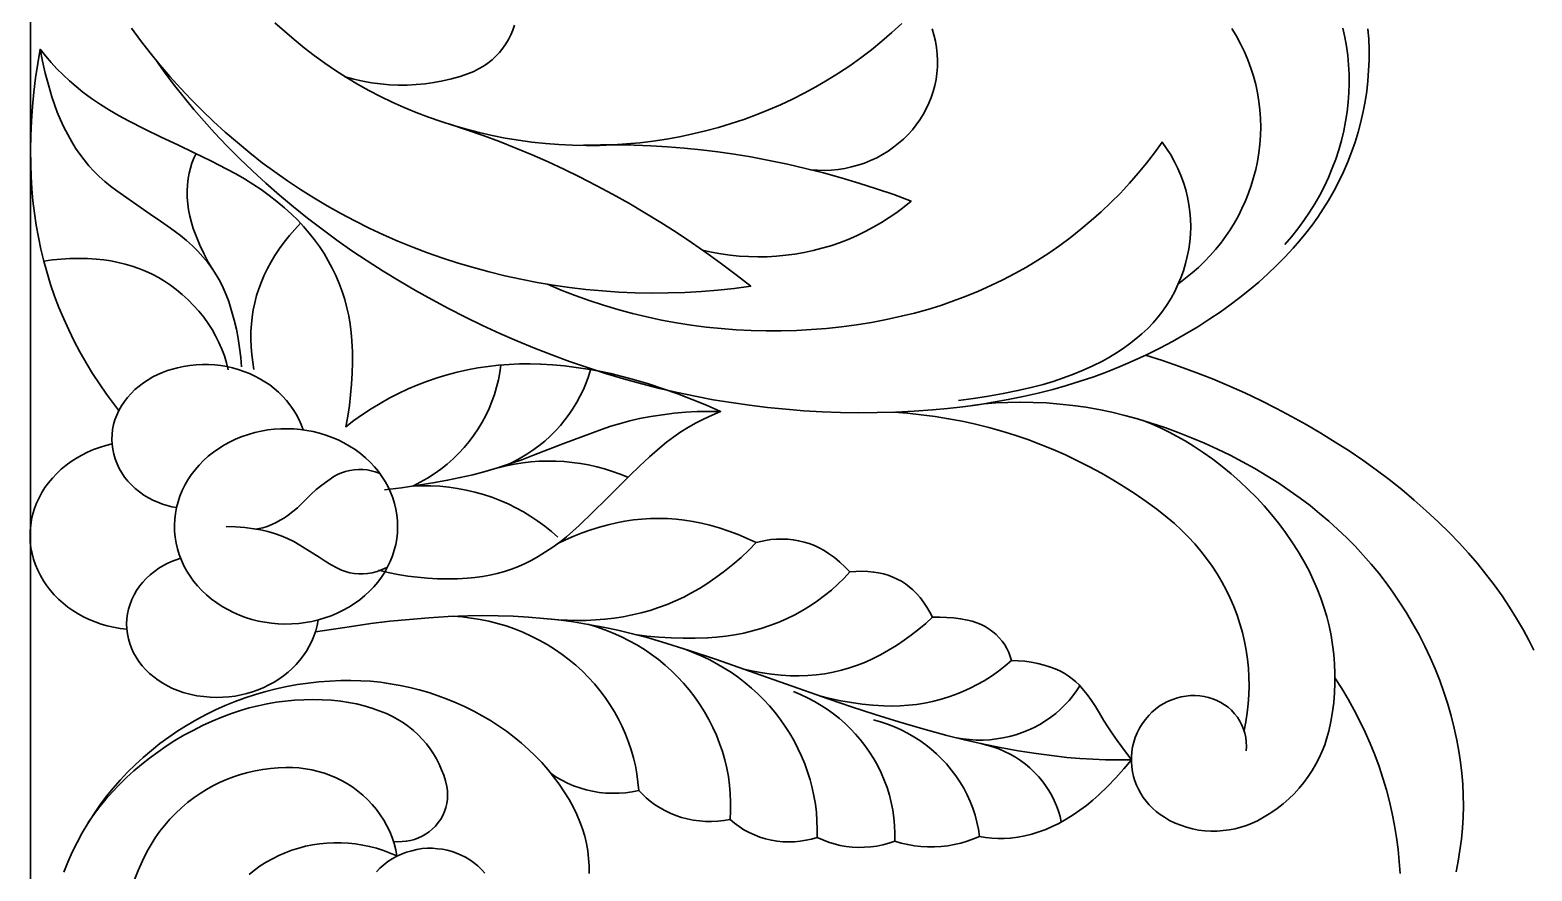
# Model space of a CAD drawing. Header units: millimetres. Extents: x 5940 to 9066, y 1327 to 3250.
# Drawn here: x 7742.9 to 8022.7, y 1717.8 to 1874.4 of the extents above; entities that cross this region are included whole.
import ezdxf

# ---------------------------------------------------------------- set-up
doc = ezdxf.new("R2010")
doc.units = ezdxf.units.MM
doc.layers.add('Default Layer', color=7, linetype='Continuous', lineweight=30)

msp = doc.modelspace()

# ---------------------------------------------------------------- linework, layer by layer
at = {"layer": 'Default Layer', "color": 18, "lineweight": 30, "true_color": 0x000000}
for points in [[(7743, 2115.65), (7743, 1825.29), (7743, 1825.29), (7743, 1781.91), (7743, 1781.91), (7743, 1778.65), (7743, 1778.65), (7743, 1534.92), (7743, 1534.92), (7743, 1532.28)], [(7761.83, 1874.76), (7763.52, 1872.44), (7765.28, 1870.16), (7767.1, 1867.92), (7768.98, 1865.72), (7770.92, 1863.57), (7772.93, 1861.45), (7774.99, 1859.38), (7777.11, 1857.35), (7779.29, 1855.36), (7781.53, 1853.42), (7783.83, 1851.53), (7786.18, 1849.69), (7786.18, 1849.69), (7788.51, 1847.96), (7790.88, 1846.29), (7793.3, 1844.68), (7795.77, 1843.12), (7798.28, 1841.63), (7800.83, 1840.2), (7803.42, 1838.83), (7806.06, 1837.52), (7808.73, 1836.27), (7811.44, 1835.09), (7814.19, 1833.97), (7816.97, 1832.91), (7819.78, 1831.92), (7822.63, 1831), (7825.5, 1830.15), (7828.4, 1829.36), (7831.33, 1828.64), (7831.33, 1828.64), (7834.33, 1827.98), (7837.34, 1827.39), (7840.37, 1826.88), (7843.41, 1826.45), (7846.46, 1826.09), (7849.52, 1825.81), (7852.58, 1825.6), (7855.65, 1825.47), (7858.73, 1825.42), (7861.8, 1825.44), (7864.88, 1825.54), (7867.95, 1825.71), (7871.02, 1825.96), (7874.08, 1826.29), (7877.14, 1826.69), (7877.14, 1826.69), (7874.46, 1828.8), (7871.73, 1830.85), (7868.96, 1832.86), (7866.14, 1834.81), (7863.28, 1836.72), (7860.38, 1838.58), (7857.44, 1840.38), (7854.45, 1842.13), (7851.43, 1843.83), (7848.36, 1845.47), (7845.26, 1847.06), (7845.26, 1847.06), (7842.35, 1848.49), (7839.4, 1849.85), (7836.42, 1851.16), (7833.41, 1852.41), (7830.37, 1853.61), (7827.3, 1854.74), (7824.2, 1855.82), (7821.08, 1856.84)], [(7766.44, 1868.66), (7768.11, 1866.34), (7769.83, 1864.06), (7771.61, 1861.8), (7773.44, 1859.59), (7775.33, 1857.41), (7777.28, 1855.27), (7777.28, 1855.27), (7779.58, 1852.85), (7781.94, 1850.47), (7784.36, 1848.15), (7786.84, 1845.87), (7789.38, 1843.65), (7791.97, 1841.47), (7794.62, 1839.35), (7797.32, 1837.28), (7800.07, 1835.26), (7802.87, 1833.3), (7805.73, 1831.39), (7805.73, 1831.39), (7808.67, 1829.51), (7811.66, 1827.68), (7814.69, 1825.91), (7817.76, 1824.2), (7820.86, 1822.54), (7824.01, 1820.94), (7827.19, 1819.39), (7830.41, 1817.9), (7830.41, 1817.9), (7833.61, 1816.5), (7836.85, 1815.17), (7840.11, 1813.89), (7843.41, 1812.68), (7846.74, 1811.54), (7850.09, 1810.46), (7853.48, 1809.44), (7856.89, 1808.49), (7856.89, 1808.49), (7860.18, 1807.65), (7863.49, 1806.88), (7866.82, 1806.18), (7870.16, 1805.55), (7873.52, 1805), (7876.89, 1804.51), (7880.27, 1804.1), (7883.66, 1803.76), (7887.06, 1803.49), (7890.47, 1803.29), (7893.88, 1803.17), (7897.3, 1803.12), (7900.72, 1803.14), (7904.14, 1803.24), (7907.56, 1803.4), (7910.98, 1803.65), (7910.98, 1803.65), (7913.82, 1803.91), (7916.66, 1804.23), (7919.49, 1804.62), (7922.3, 1805.07), (7925.1, 1805.58), (7927.89, 1806.15), (7930.66, 1806.79), (7933.41, 1807.48), (7933.41, 1807.48), (7935.98, 1808.2), (7938.53, 1808.98), (7941.04, 1809.83), (7943.53, 1810.75), (7945.98, 1811.73), (7948.4, 1812.78), (7948.4, 1812.78), (7950.88, 1813.93), (7953.32, 1815.15), (7955.73, 1816.42), (7958.09, 1817.75), (7960.41, 1819.14), (7962.68, 1820.58), (7962.68, 1820.58), (7964.59, 1821.87), (7966.45, 1823.2), (7968.27, 1824.57), (7970.04, 1826), (7971.76, 1827.46), (7973.43, 1828.97), (7975.06, 1830.53), (7976.63, 1832.12), (7978.15, 1833.75), (7978.15, 1833.75), (7979.38, 1835.16), (7980.56, 1836.59), (7981.69, 1838.06), (7982.76, 1839.56), (7983.78, 1841.08), (7984.76, 1842.64), (7984.76, 1842.64), (7985.76, 1844.4), (7986.69, 1846.18), (7987.55, 1847.99), (7988.34, 1849.82), (7989.06, 1851.66), (7989.71, 1853.52), (7990.29, 1855.4), (7990.79, 1857.29), (7991.23, 1859.19), (7991.59, 1861.1), (7991.88, 1863.02), (7992.1, 1864.95), (7992.24, 1866.88), (7992.32, 1868.81), (7992.32, 1870.75), (7992.25, 1872.69), (7992.11, 1874.63)], [(7788.52, 1875.76), (7790.28, 1874.16), (7792.09, 1872.6), (7793.95, 1871.09), (7795.85, 1869.63), (7797.81, 1868.21), (7799.82, 1866.85), (7799.82, 1866.85), (7801.85, 1865.55), (7803.92, 1864.31), (7806.04, 1863.13), (7808.19, 1862.01), (7810.38, 1860.95), (7812.6, 1859.95), (7814.86, 1859.02), (7817.14, 1858.15), (7819.46, 1857.34), (7821.81, 1856.6), (7824.18, 1855.92), (7826.58, 1855.31), (7829, 1854.76), (7831.44, 1854.28), (7833.9, 1853.87), (7836.38, 1853.53), (7836.38, 1853.53), (7838.91, 1853.26), (7841.43, 1853.07), (7843.96, 1852.95), (7846.48, 1852.9), (7849, 1852.92), (7851.51, 1853.02), (7854.02, 1853.18), (7856.51, 1853.41), (7858.99, 1853.72), (7861.46, 1854.09), (7863.91, 1854.53), (7866.34, 1855.04), (7868.75, 1855.62), (7871.15, 1856.26), (7873.52, 1856.98), (7875.86, 1857.76), (7878.18, 1858.6), (7880.46, 1859.51), (7882.72, 1860.49), (7884.94, 1861.53), (7887.13, 1862.64), (7889.29, 1863.81), (7891.4, 1865.04), (7893.48, 1866.34), (7893.48, 1866.34), (7895.58, 1867.75), (7897.63, 1869.21), (7899.63, 1870.72), (7901.57, 1872.29), (7903.46, 1873.91), (7905.29, 1875.58)], [(7801.64, 1865.7), (7803.25, 1865.25), (7804.88, 1864.88), (7806.52, 1864.58), (7808.18, 1864.35), (7809.84, 1864.21), (7811.51, 1864.14), (7813.18, 1864.14), (7814.84, 1864.22), (7816.5, 1864.38), (7818.15, 1864.61), (7819.79, 1864.92), (7821.41, 1865.31), (7823.02, 1865.76), (7824.6, 1866.3), (7824.6, 1866.3), (7825.55, 1866.69), (7826.47, 1867.15), (7827.35, 1867.66), (7828.18, 1868.22), (7828.96, 1868.84), (7829.69, 1869.51), (7830.37, 1870.22), (7830.37, 1870.22), (7831, 1870.99), (7831.56, 1871.8), (7832.06, 1872.63), (7832.49, 1873.49), (7832.86, 1874.37), (7833.15, 1875.27)], [(7910.93, 1874.64), (7911.28, 1873.48), (7911.56, 1872.31), (7911.77, 1871.12), (7911.9, 1869.92), (7911.96, 1868.72), (7911.93, 1867.51), (7911.84, 1866.3), (7911.84, 1866.3), (7911.67, 1865.16), (7911.44, 1864.04), (7911.14, 1862.92), (7910.77, 1861.83), (7910.34, 1860.75), (7909.84, 1859.69), (7909.28, 1858.65), (7909.28, 1858.65), (7908.66, 1857.67), (7907.98, 1856.71), (7907.25, 1855.8), (7906.45, 1854.92), (7905.6, 1854.09), (7904.7, 1853.3), (7903.75, 1852.56), (7902.75, 1851.86), (7901.71, 1851.22), (7900.62, 1850.62), (7900.62, 1850.62), (7899.48, 1850.09), (7898.32, 1849.62), (7897.12, 1849.22), (7895.9, 1848.89), (7894.67, 1848.63), (7893.41, 1848.43), (7892.15, 1848.31), (7890.87, 1848.26), (7889.59, 1848.28), (7888.31, 1848.37)], [(7956.87, 1827.21), (7958.14, 1828.16), (7959.36, 1829.16), (7960.53, 1830.19), (7961.65, 1831.27), (7962.72, 1832.38), (7963.74, 1833.53), (7964.7, 1834.72), (7965.6, 1835.94), (7966.45, 1837.19), (7967.24, 1838.48), (7967.97, 1839.79), (7968.64, 1841.14), (7968.64, 1841.14), (7969.28, 1842.56), (7969.86, 1844), (7970.37, 1845.46), (7970.82, 1846.94), (7971.21, 1848.43), (7971.53, 1849.94), (7971.53, 1849.94), (7971.8, 1851.53), (7971.99, 1853.13), (7972.11, 1854.73), (7972.15, 1856.33), (7972.11, 1857.93), (7971.99, 1859.52), (7971.8, 1861.1), (7971.54, 1862.68), (7971.2, 1864.24), (7970.78, 1865.79), (7970.3, 1867.32), (7969.74, 1868.84), (7969.1, 1870.34), (7968.4, 1871.81), (7967.62, 1873.26), (7966.77, 1874.68)], [(7987.44, 1874.76), (7987.81, 1873.06), (7988.1, 1871.36), (7988.33, 1869.64), (7988.49, 1867.92), (7988.58, 1866.19), (7988.59, 1864.45), (7988.54, 1862.71), (7988.41, 1860.98), (7988.41, 1860.98), (7988.21, 1859.17), (7987.94, 1857.37), (7987.59, 1855.59), (7987.17, 1853.83), (7986.68, 1852.08), (7986.11, 1850.35), (7985.47, 1848.64), (7984.77, 1846.95), (7983.99, 1845.29), (7983.14, 1843.65), (7982.22, 1842.04), (7981.24, 1840.46), (7980.19, 1838.91), (7979.07, 1837.4), (7977.89, 1835.91), (7976.65, 1834.47)], [(7744.8, 1870.81), (7744.34, 1868.15), (7743.96, 1865.48), (7743.64, 1862.81), (7743.39, 1860.13), (7743.2, 1857.44), (7743.08, 1854.76), (7743.03, 1852.07), (7743.04, 1849.38), (7743.04, 1849.38), (7743.11, 1847.1), (7743.25, 1844.84), (7743.45, 1842.57), (7743.73, 1840.31), (7744.06, 1838.06), (7744.47, 1835.82), (7744.94, 1833.59), (7745.48, 1831.36), (7745.48, 1831.36), (7746.08, 1829.18), (7746.75, 1827.01), (7747.49, 1824.86), (7748.3, 1822.73), (7749.18, 1820.62), (7750.12, 1818.54), (7751.13, 1816.48), (7752.21, 1814.45), (7753.36, 1812.44), (7754.57, 1810.46), (7755.84, 1808.52), (7757.18, 1806.6), (7757.18, 1806.6), (7759.4, 1803.58)], [(7871.54, 1803.35), (7868.91, 1804.51), (7866.26, 1805.6), (7863.57, 1806.63), (7860.85, 1807.6), (7858.1, 1808.5), (7855.33, 1809.33), (7855.33, 1809.33), (7853.22, 1809.9), (7851.09, 1810.41), (7848.95, 1810.86), (7846.8, 1811.24), (7844.62, 1811.57), (7842.44, 1811.83), (7840.25, 1812.03), (7838.05, 1812.16), (7838.05, 1812.16), (7836.08, 1812.22), (7834.11, 1812.2), (7832.15, 1812.12), (7830.19, 1811.97), (7828.25, 1811.75), (7826.32, 1811.46), (7824.4, 1811.1), (7822.5, 1810.68), (7820.62, 1810.19), (7818.76, 1809.63), (7816.93, 1809), (7815.12, 1808.31), (7813.34, 1807.56), (7813.34, 1807.56), (7811.56, 1806.72), (7809.81, 1805.82), (7808.1, 1804.87), (7806.43, 1803.86), (7804.81, 1802.8), (7803.24, 1801.68), (7801.71, 1800.51), (7801.71, 1800.51), (7802.08, 1802.49), (7802.39, 1804.48), (7802.63, 1806.47), (7802.81, 1808.47), (7802.92, 1810.47), (7802.97, 1812.47), (7802.96, 1814.48), (7802.88, 1816.49), (7802.88, 1816.49), (7802.75, 1818.05), (7802.55, 1819.6), (7802.29, 1821.15), (7801.94, 1822.68), (7801.53, 1824.2), (7801.05, 1825.71), (7800.5, 1827.2), (7799.88, 1828.66), (7799.88, 1828.66), (7799.21, 1830.06), (7798.47, 1831.43), (7797.68, 1832.77), (7796.82, 1834.08), (7795.9, 1835.35), (7794.91, 1836.59), (7793.87, 1837.8), (7792.78, 1838.96), (7791.62, 1840.09), (7791.62, 1840.09), (7790.28, 1841.3), (7788.88, 1842.47), (7787.44, 1843.6), (7785.95, 1844.68), (7784.42, 1845.71), (7782.85, 1846.69), (7781.24, 1847.62), (7779.6, 1848.51), (7779.6, 1848.51), (7776.56, 1850.04), (7773.51, 1851.54), (7770.43, 1853), (7770.43, 1853), (7767.36, 1854.46), (7764.31, 1855.95), (7761.28, 1857.47), (7761.28, 1857.47), (7759.49, 1858.43), (7757.74, 1859.44), (7756.03, 1860.52), (7754.38, 1861.65), (7752.78, 1862.84), (7752.78, 1862.84), (7751.49, 1863.86), (7750.26, 1864.93), (7749.07, 1866.03), (7747.92, 1867.17), (7746.83, 1868.35), (7745.79, 1869.56), (7744.8, 1870.81), (7744.8, 1870.81), (7745.24, 1868.59), (7745.75, 1866.37), (7746.33, 1864.17), (7746.98, 1861.98), (7746.98, 1861.98), (7747.46, 1860.53), (7748, 1859.1), (7748.59, 1857.68), (7749.24, 1856.29), (7749.94, 1854.91), (7750.7, 1853.56), (7750.7, 1853.56), (7751.41, 1852.4), (7752.18, 1851.28), (7753, 1850.19), (7753.88, 1849.13), (7754.82, 1848.11), (7755.81, 1847.13), (7756.85, 1846.2), (7757.93, 1845.3), (7759.07, 1844.45), (7759.07, 1844.45), (7762.17, 1842.26), (7765.31, 1840.12), (7765.31, 1840.12), (7767.22, 1838.82), (7769.1, 1837.48), (7770.94, 1836.1), (7770.94, 1836.1), (7772.08, 1835.19), (7773.16, 1834.23), (7774.18, 1833.23), (7775.13, 1832.18), (7776.02, 1831.09), (7776.85, 1829.96), (7777.61, 1828.79), (7778.3, 1827.59), (7778.91, 1826.36), (7779.46, 1825.1), (7779.93, 1823.81), (7779.93, 1823.81), (7780.46, 1822.11), (7780.93, 1820.39), (7781.34, 1818.67), (7781.68, 1816.93), (7781.95, 1815.18), (7782.16, 1813.43), (7782.3, 1811.67)], [(7915.84, 1805.39), (7918.63, 1805.76), (7921.41, 1806.19), (7924.17, 1806.69), (7926.92, 1807.26), (7929.65, 1807.89), (7929.65, 1807.89), (7931.59, 1808.4), (7933.5, 1808.97), (7935.39, 1809.61), (7937.25, 1810.3), (7939.08, 1811.06), (7940.87, 1811.87), (7942.64, 1812.75), (7942.64, 1812.75), (7943.97, 1813.47), (7945.26, 1814.25), (7946.51, 1815.07), (7947.72, 1815.94), (7948.89, 1816.86), (7950.01, 1817.82), (7950.01, 1817.82), (7951.08, 1818.82), (7952.08, 1819.87), (7953.02, 1820.97), (7953.89, 1822.1), (7954.7, 1823.27), (7955.44, 1824.48), (7956.12, 1825.72), (7956.12, 1825.72), (7956.72, 1826.99), (7957.26, 1828.27), (7957.73, 1829.58), (7958.13, 1830.9), (7958.46, 1832.24), (7958.73, 1833.6), (7958.92, 1834.96), (7958.92, 1834.96), (7959.05, 1836.36), (7959.1, 1837.76), (7959.06, 1839.15), (7958.96, 1840.54), (7958.77, 1841.92), (7958.51, 1843.29), (7958.17, 1844.64), (7957.76, 1845.98), (7957.28, 1847.3), (7956.72, 1848.6), (7956.09, 1849.87), (7955.38, 1851.12), (7954.61, 1852.34), (7953.77, 1853.54), (7953.77, 1853.54), (7952.34, 1851.55), (7950.85, 1849.61), (7949.3, 1847.71), (7947.68, 1845.86), (7945.99, 1844.04), (7944.24, 1842.28), (7942.44, 1840.56), (7940.57, 1838.9), (7938.64, 1837.28), (7936.66, 1835.72), (7936.66, 1835.72), (7934.69, 1834.26), (7932.67, 1832.86), (7930.6, 1831.52), (7928.49, 1830.25), (7926.33, 1829.03), (7924.12, 1827.89), (7921.88, 1826.8), (7919.6, 1825.78), (7917.28, 1824.83), (7914.93, 1823.94), (7912.54, 1823.12), (7910.12, 1822.37), (7907.67, 1821.69), (7905.19, 1821.08), (7905.19, 1821.08), (7902.43, 1820.48), (7899.65, 1819.95), (7896.86, 1819.5), (7894.07, 1819.12), (7891.27, 1818.82), (7888.46, 1818.6), (7885.65, 1818.45), (7882.84, 1818.37), (7880.03, 1818.36), (7877.22, 1818.43), (7874.42, 1818.58), (7871.63, 1818.79), (7868.84, 1819.08), (7866.07, 1819.45), (7863.3, 1819.88), (7860.55, 1820.39), (7857.82, 1820.97), (7855.1, 1821.63), (7852.41, 1822.35), (7849.73, 1823.15), (7847.08, 1824.02), (7844.46, 1824.96), (7841.86, 1825.97), (7839.29, 1827.06)], [(7868.16, 1833.42), (7869.86, 1833.04), (7871.57, 1832.73), (7873.29, 1832.48), (7875.02, 1832.31), (7876.75, 1832.2), (7878.48, 1832.16), (7880.21, 1832.18), (7881.94, 1832.28), (7883.66, 1832.44), (7885.37, 1832.66), (7887.07, 1832.96), (7888.75, 1833.31), (7890.42, 1833.74), (7892.06, 1834.23), (7893.69, 1834.78), (7895.29, 1835.4), (7896.86, 1836.09), (7896.86, 1836.09), (7898.44, 1836.85), (7899.98, 1837.67), (7901.48, 1838.54), (7902.93, 1839.47), (7904.34, 1840.44), (7905.7, 1841.47), (7907.02, 1842.55), (7907.02, 1842.55), (7903.81, 1843.74), (7900.56, 1844.85), (7897.29, 1845.9), (7894, 1846.88), (7890.68, 1847.79), (7887.33, 1848.63), (7883.97, 1849.41), (7880.58, 1850.11), (7877.17, 1850.75), (7877.17, 1850.75), (7874.09, 1851.26), (7870.99, 1851.7), (7867.89, 1852.08), (7864.78, 1852.4), (7861.66, 1852.65), (7858.54, 1852.83), (7855.41, 1852.96), (7852.27, 1853.01), (7849.14, 1853.01), (7846.01, 1852.93)], [(7773.85, 1851.39), (7773.43, 1850.5), (7773.07, 1849.59), (7772.78, 1848.66), (7772.55, 1847.71), (7772.38, 1846.76), (7772.38, 1846.76), (7772.26, 1845.58), (7772.2, 1844.4), (7772.21, 1843.23), (7772.3, 1842.05), (7772.45, 1840.88), (7772.67, 1839.72), (7772.96, 1838.57), (7773.32, 1837.43), (7773.32, 1837.43), (7773.9, 1835.86), (7774.55, 1834.31), (7775.27, 1832.79), (7776.06, 1831.3), (7776.92, 1829.83)], [(7793.28, 1838.4), (7792.23, 1837.27), (7791.22, 1836.11), (7790.27, 1834.91), (7789.37, 1833.68), (7788.53, 1832.43), (7788.53, 1832.43), (7787.8, 1831.23), (7787.14, 1830.01), (7786.54, 1828.77), (7786, 1827.51), (7785.53, 1826.22), (7785.12, 1824.93), (7784.77, 1823.61), (7784.5, 1822.29), (7784.29, 1820.95), (7784.14, 1819.6), (7784.07, 1818.25), (7784.07, 1818.25), (7784.05, 1816.82), (7784.1, 1815.4), (7784.21, 1813.98), (7784.39, 1812.57), (7784.62, 1811.16)], [(7779.84, 1811.1), (7779.51, 1812.4), (7779.11, 1813.69), (7778.64, 1814.95), (7778.1, 1816.2), (7777.49, 1817.42), (7776.82, 1818.61), (7776.07, 1819.77), (7775.26, 1820.9), (7775.26, 1820.9), (7774.36, 1822.03), (7773.39, 1823.12), (7772.36, 1824.16), (7771.27, 1825.15), (7770.12, 1826.1), (7770.12, 1826.1), (7769.06, 1826.88), (7767.96, 1827.61), (7766.82, 1828.28), (7765.65, 1828.9), (7764.44, 1829.46), (7763.2, 1829.97), (7761.93, 1830.41), (7760.64, 1830.8), (7759.32, 1831.12), (7757.98, 1831.39), (7756.63, 1831.59), (7755.26, 1831.73), (7755.26, 1831.73), (7753.62, 1831.82), (7751.99, 1831.86), (7750.35, 1831.83), (7748.72, 1831.73), (7747.1, 1831.58), (7745.48, 1831.36)], [(8022.99, 1758.92), (8022.06, 1760.79), (8021.06, 1762.63), (8021.06, 1762.63), (8019.8, 1764.8), (8018.48, 1766.92), (8017.08, 1769.01), (8015.62, 1771.07), (8014.09, 1773.08), (8012.49, 1775.06), (8010.83, 1777), (8009.1, 1778.89), (8007.31, 1780.74), (8007.31, 1780.74), (8005.18, 1782.83), (8002.98, 1784.87), (8000.72, 1786.87), (7998.4, 1788.8), (7996.03, 1790.69), (7993.61, 1792.52), (7991.13, 1794.29), (7988.6, 1796.01), (7986.02, 1797.67), (7986.02, 1797.67), (7983.33, 1799.32), (7980.61, 1800.91), (7977.85, 1802.45), (7975.05, 1803.93), (7975.05, 1803.93), (7972.13, 1805.4), (7969.17, 1806.81), (7966.18, 1808.14), (7963.15, 1809.42), (7960.08, 1810.62), (7956.98, 1811.76), (7953.85, 1812.83), (7950.69, 1813.83)], [(7793.77, 1799.93), (7793.41, 1800.93), (7792.98, 1801.91), (7792.49, 1802.84), (7791.94, 1803.74), (7791.33, 1804.6), (7790.67, 1805.43), (7789.96, 1806.21), (7789.2, 1806.95), (7788.39, 1807.64), (7787.55, 1808.29), (7786.66, 1808.9), (7785.73, 1809.45), (7784.77, 1809.96), (7783.78, 1810.42), (7782.76, 1810.82), (7781.71, 1811.18), (7780.64, 1811.48), (7779.55, 1811.72), (7778.44, 1811.91), (7777.31, 1812.03), (7776.17, 1812.1), (7775.02, 1812.11), (7773.86, 1812.06), (7772.7, 1811.94), (7771.53, 1811.75), (7770.37, 1811.5), (7770.37, 1811.5), (7769.43, 1811.25), (7768.51, 1810.96), (7767.61, 1810.62), (7766.72, 1810.25), (7766.72, 1810.25), (7765.79, 1809.78), (7764.89, 1809.27), (7764.03, 1808.7), (7763.22, 1808.09), (7762.46, 1807.43), (7761.75, 1806.73), (7761.09, 1805.99), (7760.48, 1805.21), (7759.93, 1804.39), (7759.93, 1804.39), (7759.46, 1803.55), (7759.06, 1802.69), (7758.74, 1801.81), (7758.48, 1800.91), (7758.3, 1800.01), (7758.2, 1799.09), (7758.16, 1798.17), (7758.2, 1797.25), (7758.32, 1796.33), (7758.51, 1795.41), (7758.78, 1794.51), (7758.78, 1794.51), (7759.12, 1793.62), (7759.53, 1792.76), (7760, 1791.94), (7760.54, 1791.15), (7761.15, 1790.39), (7761.81, 1789.68), (7762.52, 1789.01), (7763.29, 1788.38), (7764.11, 1787.8), (7764.98, 1787.28), (7765.9, 1786.8), (7765.9, 1786.8), (7766.73, 1786.44), (7767.58, 1786.12), (7768.45, 1785.85), (7769.34, 1785.63), (7770.24, 1785.46)], [(7830.61, 1812), (7830.42, 1810.62), (7830.15, 1809.24), (7829.82, 1807.88), (7829.42, 1806.54), (7828.94, 1805.22), (7828.4, 1803.92), (7827.79, 1802.63), (7827.12, 1801.38), (7826.38, 1800.15), (7825.57, 1798.95), (7825.57, 1798.95), (7824.69, 1797.78), (7823.76, 1796.66), (7822.76, 1795.58), (7821.7, 1794.55), (7820.58, 1793.57), (7819.41, 1792.64), (7818.19, 1791.76), (7816.92, 1790.93), (7815.6, 1790.17), (7814.23, 1789.46), (7814.23, 1789.46), (7815.9, 1789.52), (7817.57, 1789.51), (7819.23, 1789.42), (7820.89, 1789.26), (7822.53, 1789.03), (7824.16, 1788.72), (7825.77, 1788.35), (7827.36, 1787.89), (7828.93, 1787.37), (7828.93, 1787.37), (7830.46, 1786.78), (7831.95, 1786.13), (7833.41, 1785.42), (7834.82, 1784.64), (7836.19, 1783.81), (7837.52, 1782.93), (7838.8, 1781.98), (7840.02, 1780.99), (7841.2, 1779.94)], [(7831.66, 1793.39), (7832.95, 1794), (7834.2, 1794.66), (7835.42, 1795.38), (7836.59, 1796.16), (7837.71, 1796.98), (7838.78, 1797.85), (7839.81, 1798.77), (7840.78, 1799.74), (7841.69, 1800.75), (7841.69, 1800.75), (7842.55, 1801.79), (7843.35, 1802.87), (7844.1, 1803.98), (7844.78, 1805.11), (7845.41, 1806.27), (7845.97, 1807.46), (7846.48, 1808.67), (7846.92, 1809.9), (7847.29, 1811.14)], [(8008.51, 1717.62), (8008.92, 1719.64), (8009.25, 1721.67), (8009.52, 1723.7), (8009.72, 1725.75), (8009.84, 1727.79), (8009.89, 1729.84), (8009.87, 1731.9), (8009.78, 1733.95), (8009.61, 1736.01), (8009.37, 1738.06), (8009.06, 1740.11), (8008.68, 1742.15), (8008.68, 1742.15), (8008.18, 1744.41), (8007.61, 1746.65), (8006.97, 1748.87), (8006.25, 1751.07), (8005.47, 1753.26), (8004.61, 1755.42), (8003.68, 1757.56), (8002.68, 1759.67), (8001.62, 1761.76), (8000.48, 1763.82), (7999.28, 1765.86), (7998, 1767.86), (7998, 1767.86), (7996.77, 1769.69), (7995.47, 1771.47), (7994.12, 1773.23), (7992.71, 1774.94), (7991.24, 1776.62), (7989.72, 1778.25), (7988.15, 1779.85), (7986.52, 1781.41), (7984.84, 1782.92), (7983.11, 1784.39), (7981.33, 1785.82), (7979.51, 1787.2), (7977.63, 1788.53), (7977.63, 1788.53), (7975.48, 1789.98), (7973.28, 1791.37), (7971.04, 1792.71), (7968.75, 1793.98), (7966.43, 1795.2), (7964.06, 1796.35), (7961.66, 1797.45), (7959.23, 1798.48), (7956.76, 1799.45), (7954.26, 1800.36), (7951.73, 1801.21), (7949.17, 1801.99), (7949.17, 1801.99), (7946.8, 1802.64), (7944.41, 1803.21), (7942.01, 1803.71), (7939.58, 1804.13), (7937.14, 1804.48), (7934.69, 1804.75), (7932.23, 1804.94), (7929.76, 1805.06), (7927.28, 1805.1), (7927.28, 1805.1), (7925.06, 1805.06), (7922.83, 1804.95), (7920.61, 1804.76), (7918.41, 1804.48)], [(7807.84, 1773.78), (7809.64, 1773.36), (7811.45, 1773), (7813.27, 1772.71), (7815.11, 1772.48), (7816.96, 1772.32), (7818.81, 1772.22), (7820.66, 1772.18), (7822.52, 1772.21), (7824.38, 1772.3), (7824.38, 1772.3), (7825.79, 1772.43), (7827.19, 1772.62), (7828.57, 1772.88), (7829.94, 1773.2), (7831.28, 1773.58), (7832.6, 1774.02), (7833.89, 1774.52), (7835.16, 1775.07), (7836.39, 1775.69), (7837.58, 1776.36), (7837.58, 1776.36), (7838.95, 1777.21), (7840.28, 1778.1), (7841.57, 1779.04), (7842.81, 1780.02), (7844.02, 1781.04), (7845.18, 1782.1), (7845.18, 1782.1), (7847.76, 1784.58), (7850.31, 1787.1), (7852.82, 1789.64), (7852.82, 1789.64), (7854.6, 1791.43), (7856.44, 1793.19), (7858.31, 1794.91), (7860.23, 1796.6), (7860.23, 1796.6), (7861.49, 1797.63), (7862.8, 1798.61), (7864.15, 1799.54), (7865.55, 1800.42), (7866.98, 1801.24), (7868.46, 1802), (7869.98, 1802.7), (7871.54, 1803.35), (7871.54, 1803.35), (7869.36, 1803.38), (7867.19, 1803.33), (7865.02, 1803.22), (7862.86, 1803.03), (7860.71, 1802.76), (7858.57, 1802.43), (7856.44, 1802.02), (7856.44, 1802.02), (7854.65, 1801.59), (7852.88, 1801.12), (7851.12, 1800.6), (7849.38, 1800.03), (7847.67, 1799.41), (7847.67, 1799.41), (7842.18, 1797.32), (7836.71, 1795.2), (7836.71, 1795.2), (7834.49, 1794.36), (7832.24, 1793.58), (7829.97, 1792.86), (7827.68, 1792.2), (7825.37, 1791.59), (7823.04, 1791.04), (7820.69, 1790.55), (7818.33, 1790.12), (7818.33, 1790.12), (7815.22, 1789.61), (7812.09, 1789.16), (7808.96, 1788.75)], [(7969.04, 1743.93), (7969.37, 1745.58), (7969.63, 1747.25), (7969.82, 1748.91), (7969.93, 1750.58), (7969.98, 1752.25), (7969.95, 1753.92), (7969.85, 1755.58), (7969.67, 1757.25), (7969.43, 1758.9), (7969.11, 1760.55), (7968.73, 1762.19), (7968.27, 1763.82), (7967.74, 1765.43), (7967.74, 1765.43), (7967.13, 1767.03), (7966.46, 1768.6), (7965.72, 1770.14), (7964.9, 1771.65), (7964.02, 1773.13), (7963.08, 1774.58), (7962.06, 1775.99), (7960.99, 1777.37), (7959.85, 1778.71), (7958.65, 1780), (7957.39, 1781.26), (7956.08, 1782.47), (7954.7, 1783.64), (7954.7, 1783.64), (7952.77, 1785.14), (7950.8, 1786.6), (7948.78, 1788), (7946.71, 1789.35), (7944.6, 1790.64), (7942.45, 1791.88), (7940.26, 1793.06), (7938.03, 1794.19), (7935.77, 1795.26), (7933.46, 1796.27), (7931.13, 1797.22), (7931.13, 1797.22), (7928.75, 1798.11), (7926.35, 1798.94), (7923.93, 1799.69), (7921.48, 1800.38), (7919, 1800.99), (7916.51, 1801.54), (7914, 1802.01), (7911.47, 1802.42), (7908.92, 1802.75), (7906.36, 1803.02), (7903.79, 1803.21)], [(7969.4, 1740.18), (7969.46, 1741), (7969.44, 1741.82), (7969.35, 1742.63), (7969.18, 1743.43), (7968.94, 1744.21), (7968.62, 1744.97), (7968.23, 1745.7), (7967.78, 1746.41), (7967.26, 1747.08), (7966.67, 1747.72), (7966.67, 1747.72), (7966.06, 1748.27), (7965.41, 1748.75), (7964.72, 1749.19), (7963.98, 1749.56), (7963.22, 1749.87), (7962.42, 1750.12), (7961.61, 1750.3), (7960.77, 1750.42), (7959.92, 1750.47), (7959.07, 1750.45), (7958.21, 1750.36), (7958.21, 1750.36), (7957.31, 1750.19), (7956.43, 1749.96), (7955.58, 1749.67), (7954.76, 1749.32), (7953.98, 1748.92), (7953.23, 1748.45), (7952.53, 1747.94), (7951.88, 1747.37), (7951.28, 1746.76), (7951.28, 1746.76), (7950.65, 1746), (7950.08, 1745.21), (7949.58, 1744.39), (7949.15, 1743.54), (7948.78, 1742.67), (7948.49, 1741.78), (7948.27, 1740.88), (7948.12, 1739.96), (7948.04, 1739.03), (7948.04, 1738.1), (7948.11, 1737.17), (7948.26, 1736.23), (7948.26, 1736.23), (7948.45, 1735.4), (7948.71, 1734.58), (7949.02, 1733.78), (7949.38, 1733), (7949.8, 1732.23), (7950.27, 1731.49), (7950.27, 1731.49), (7950.79, 1730.77), (7951.37, 1730.1), (7952.01, 1729.46), (7952.69, 1728.86), (7953.42, 1728.3), (7954.19, 1727.78), (7954.19, 1727.78), (7955.16, 1727.22), (7956.18, 1726.72), (7957.23, 1726.29), (7958.31, 1725.93), (7959.42, 1725.64), (7960.55, 1725.42), (7961.7, 1725.28), (7962.86, 1725.21), (7962.86, 1725.21), (7964, 1725.22), (7965.13, 1725.3), (7966.25, 1725.44), (7967.35, 1725.65), (7968.43, 1725.93), (7969.49, 1726.27), (7970.53, 1726.68), (7971.53, 1727.15), (7971.53, 1727.15), (7972.8, 1727.85), (7974.02, 1728.6), (7975.18, 1729.42), (7976.3, 1730.28), (7977.36, 1731.2), (7978.36, 1732.17), (7979.3, 1733.19), (7980.18, 1734.26), (7980.18, 1734.26), (7980.99, 1735.36), (7981.73, 1736.5), (7982.42, 1737.66), (7983.03, 1738.85), (7983.58, 1740.07), (7984.06, 1741.31), (7984.47, 1742.57), (7984.82, 1743.85), (7984.82, 1743.85), (7985.19, 1745.62), (7985.5, 1747.4), (7985.73, 1749.19), (7985.88, 1750.98), (7985.96, 1752.77), (7985.96, 1754.55), (7985.89, 1756.34), (7985.74, 1758.12), (7985.52, 1759.9), (7985.23, 1761.67), (7984.86, 1763.42), (7984.42, 1765.17), (7983.91, 1766.9), (7983.32, 1768.62), (7982.66, 1770.32), (7981.93, 1772), (7981.13, 1773.66), (7981.13, 1773.66), (7980.14, 1775.5), (7979.08, 1777.31), (7977.95, 1779.08), (7976.76, 1780.81), (7975.5, 1782.5), (7974.17, 1784.15), (7972.78, 1785.76), (7971.33, 1787.33), (7969.82, 1788.85), (7968.25, 1790.33), (7966.63, 1791.75), (7964.94, 1793.13), (7963.2, 1794.46), (7961.41, 1795.74), (7959.56, 1796.96), (7959.56, 1796.96), (7958.09, 1797.87), (7956.59, 1798.72), (7955.06, 1799.53), (7953.49, 1800.29), (7951.9, 1801.01), (7950.27, 1801.67)], [(7790.4, 1763.77), (7791.68, 1763.8), (7792.95, 1763.89), (7794.2, 1764.05), (7795.43, 1764.27), (7796.65, 1764.56), (7797.84, 1764.92), (7799.01, 1765.33), (7800.14, 1765.81), (7801.25, 1766.35), (7802.31, 1766.94), (7803.34, 1767.6), (7804.32, 1768.31), (7805.26, 1769.07), (7805.26, 1769.07), (7806.13, 1769.87), (7806.93, 1770.71), (7807.67, 1771.6), (7808.35, 1772.51), (7808.97, 1773.46), (7809.52, 1774.44), (7810, 1775.44), (7810.41, 1776.47), (7810.75, 1777.52), (7811.02, 1778.59), (7811.21, 1779.67), (7811.33, 1780.77), (7811.38, 1781.87), (7811.38, 1781.87), (7811.34, 1782.98), (7811.24, 1784.08), (7811.05, 1785.16), (7810.8, 1786.23), (7810.47, 1787.29), (7810.07, 1788.32), (7809.6, 1789.33), (7809.06, 1790.31), (7808.46, 1791.26), (7807.79, 1792.18), (7807.06, 1793.07), (7806.26, 1793.92), (7805.4, 1794.73), (7805.4, 1794.73), (7804.45, 1795.52), (7803.46, 1796.25), (7802.43, 1796.91), (7801.37, 1797.52), (7800.28, 1798.06), (7799.16, 1798.54), (7798.01, 1798.96), (7796.85, 1799.31), (7795.67, 1799.6), (7794.47, 1799.84), (7793.26, 1800), (7792.04, 1800.11), (7790.83, 1800.15), (7789.6, 1800.13), (7788.39, 1800.05), (7787.18, 1799.91), (7785.97, 1799.7), (7784.78, 1799.43), (7783.61, 1799.1), (7782.45, 1798.7), (7781.32, 1798.24), (7780.22, 1797.72), (7779.14, 1797.14), (7778.1, 1796.49), (7777.09, 1795.78), (7776.12, 1795.01), (7776.12, 1795.01), (7775.23, 1794.21), (7774.41, 1793.37), (7773.65, 1792.49), (7772.95, 1791.58), (7772.32, 1790.63), (7771.76, 1789.65), (7771.27, 1788.64), (7770.84, 1787.6), (7770.49, 1786.55), (7770.21, 1785.47), (7770.01, 1784.38), (7769.88, 1783.28), (7769.82, 1782.16), (7769.82, 1782.16), (7769.85, 1781.05), (7769.95, 1779.94), (7770.13, 1778.84), (7770.38, 1777.77), (7770.71, 1776.7), (7771.11, 1775.66), (7771.57, 1774.64), (7772.11, 1773.65), (7772.72, 1772.69), (7773.39, 1771.76), (7774.13, 1770.87), (7774.93, 1770.01), (7775.8, 1769.2), (7775.8, 1769.2), (7776.72, 1768.43), (7777.68, 1767.72), (7778.68, 1767.06), (7779.73, 1766.46), (7780.81, 1765.92), (7781.92, 1765.44), (7783.07, 1765.01), (7784.24, 1764.65), (7785.44, 1764.34), (7786.66, 1764.1), (7787.89, 1763.93), (7789.14, 1763.82), (7790.4, 1763.77)], [(7758.21, 1797.31), (7757.03, 1797.02), (7755.87, 1796.66), (7754.74, 1796.25), (7753.64, 1795.77), (7752.57, 1795.24), (7751.55, 1794.66), (7750.56, 1794.02), (7749.62, 1793.33), (7748.73, 1792.59), (7747.88, 1791.8), (7747.88, 1791.8), (7747.09, 1790.96), (7746.36, 1790.09), (7745.7, 1789.18), (7745.11, 1788.25), (7744.59, 1787.29), (7744.14, 1786.3), (7743.76, 1785.3), (7743.45, 1784.28), (7743.2, 1783.25), (7743.04, 1782.2), (7742.94, 1781.15), (7742.92, 1780.09), (7742.97, 1779.03), (7743.09, 1777.97), (7743.29, 1776.91), (7743.56, 1775.87), (7743.91, 1774.83), (7744.34, 1773.8), (7744.34, 1773.8), (7744.84, 1772.81), (7745.4, 1771.85), (7746.02, 1770.92), (7746.7, 1770.04), (7747.43, 1769.2), (7748.22, 1768.4), (7749.06, 1767.65), (7749.95, 1766.94), (7750.89, 1766.28), (7751.86, 1765.67), (7752.88, 1765.12), (7753.93, 1764.62), (7755.02, 1764.17), (7756.15, 1763.78), (7757.3, 1763.45), (7758.47, 1763.18), (7759.68, 1762.97), (7760.9, 1762.83)], [(7807.96, 1791.85), (7807.22, 1792.13), (7806.46, 1792.33), (7805.68, 1792.48), (7804.89, 1792.56), (7804.09, 1792.57), (7803.29, 1792.52), (7803.29, 1792.52), (7802.49, 1792.39), (7801.7, 1792.19), (7800.94, 1791.93), (7800.21, 1791.61), (7799.52, 1791.22), (7799.52, 1791.22), (7798.36, 1790.47), (7797.26, 1789.66), (7796.2, 1788.8), (7795.2, 1787.89), (7794.26, 1786.94), (7794.26, 1786.94), (7793.5, 1786.16), (7792.71, 1785.42), (7791.87, 1784.72), (7791, 1784.05), (7791, 1784.05), (7790.28, 1783.55), (7789.53, 1783.09), (7788.76, 1782.66), (7788.76, 1782.66), (7787.95, 1782.29), (7787.11, 1781.96), (7786.25, 1781.7), (7786.25, 1781.7), (7785.6, 1781.55), (7785.6, 1781.55), (7785.26, 1781.5), (7784.93, 1781.47)], [(7779.47, 1781.96), (7781.19, 1781.89), (7782.91, 1781.75), (7784.62, 1781.53), (7784.62, 1781.53), (7785.92, 1781.29), (7787.2, 1780.99), (7788.46, 1780.62), (7789.68, 1780.19), (7790.87, 1779.68), (7792.03, 1779.12), (7793.15, 1778.49), (7793.15, 1778.49), (7794.97, 1777.37), (7796.76, 1776.22), (7796.76, 1776.22), (7797.88, 1775.51), (7799.03, 1774.83), (7800.19, 1774.17), (7800.19, 1774.17), (7800.93, 1773.82), (7801.7, 1773.53), (7802.5, 1773.31), (7803.31, 1773.17), (7804.14, 1773.1), (7804.97, 1773.1), (7805.8, 1773.17), (7806.63, 1773.32), (7806.63, 1773.32), (7807.57, 1773.58), (7808.48, 1773.9), (7809.36, 1774.28)], [(7839.49, 1764.73), (7841.24, 1764.58), (7842.99, 1764.48), (7844.74, 1764.44), (7846.49, 1764.46), (7848.24, 1764.54), (7849.99, 1764.67), (7849.99, 1764.67), (7851.7, 1764.87), (7853.4, 1765.13), (7855.09, 1765.46), (7856.75, 1765.86), (7858.39, 1766.32), (7860, 1766.84), (7861.58, 1767.43), (7863.14, 1768.08), (7864.66, 1768.79), (7866.14, 1769.56), (7867.59, 1770.38), (7869, 1771.27), (7869, 1771.27), (7870.67, 1772.42), (7872.28, 1773.62), (7873.84, 1774.87), (7875.34, 1776.17), (7876.79, 1777.53), (7878.18, 1778.93), (7878.18, 1778.93), (7876.51, 1779.72), (7874.81, 1780.44), (7873.07, 1781.1), (7871.3, 1781.69), (7869.5, 1782.2), (7869.5, 1782.2), (7867.96, 1782.58), (7866.39, 1782.89), (7864.82, 1783.13), (7863.24, 1783.3), (7861.66, 1783.4), (7860.07, 1783.44), (7858.48, 1783.41), (7856.89, 1783.32), (7855.31, 1783.15), (7853.73, 1782.92), (7852.17, 1782.62), (7850.62, 1782.26), (7850.62, 1782.26), (7848.98, 1781.8), (7847.35, 1781.29), (7845.76, 1780.73), (7844.18, 1780.11), (7842.64, 1779.45), (7841.12, 1778.73)], [(7855.54, 1761.83), (7857.79, 1761.54), (7860.04, 1761.33), (7862.3, 1761.19), (7864.57, 1761.12), (7866.83, 1761.13), (7869.1, 1761.2), (7869.1, 1761.2), (7870.8, 1761.32), (7872.5, 1761.52), (7874.18, 1761.77), (7875.84, 1762.1), (7877.49, 1762.5), (7879.11, 1762.96), (7880.71, 1763.49), (7882.28, 1764.08), (7882.28, 1764.08), (7883.83, 1764.76), (7885.34, 1765.5), (7886.8, 1766.3), (7888.22, 1767.17), (7889.59, 1768.09), (7890.9, 1769.06), (7892.17, 1770.09), (7893.37, 1771.18), (7894.52, 1772.32), (7895.61, 1773.5), (7895.61, 1773.5), (7894.7, 1774.43), (7893.74, 1775.31), (7892.72, 1776.14), (7891.66, 1776.93), (7891.66, 1776.93), (7890.81, 1777.48), (7889.92, 1777.96), (7889, 1778.39), (7888.04, 1778.75), (7887.07, 1779.05), (7886.07, 1779.29), (7885.06, 1779.46), (7884.03, 1779.57), (7883, 1779.61), (7881.96, 1779.59), (7880.92, 1779.49), (7879.88, 1779.33), (7879.88, 1779.33), (7879.02, 1779.15), (7878.18, 1778.93)], [(7770.99, 1776.02), (7770.12, 1775.74), (7769.28, 1775.41), (7768.46, 1775.04), (7767.67, 1774.62), (7766.91, 1774.16), (7766.91, 1774.16), (7766.07, 1773.58), (7765.3, 1772.95), (7764.57, 1772.28), (7763.91, 1771.56), (7763.31, 1770.81), (7762.77, 1770.02), (7762.29, 1769.2), (7761.88, 1768.35), (7761.54, 1767.47), (7761.27, 1766.57), (7761.08, 1765.65), (7761.08, 1765.65), (7760.96, 1764.73), (7760.91, 1763.8), (7760.94, 1762.87), (7761.05, 1761.95), (7761.23, 1761.04), (7761.48, 1760.15), (7761.81, 1759.27), (7762.2, 1758.42), (7762.66, 1757.59), (7763.2, 1756.79), (7763.8, 1756.01), (7763.8, 1756.01), (7764.47, 1755.27), (7765.19, 1754.57), (7765.96, 1753.92), (7766.78, 1753.31), (7767.64, 1752.75), (7768.54, 1752.25), (7769.48, 1751.79), (7770.45, 1751.39), (7771.45, 1751.04), (7771.45, 1751.04), (7772.7, 1750.7), (7773.97, 1750.43), (7775.27, 1750.25), (7775.27, 1750.25), (7776.46, 1750.14), (7777.64, 1750.1), (7778.81, 1750.13), (7779.96, 1750.21), (7781.1, 1750.36), (7782.22, 1750.57), (7783.31, 1750.83), (7784.38, 1751.15), (7785.42, 1751.53), (7786.44, 1751.95), (7787.42, 1752.43), (7788.36, 1752.96), (7789.27, 1753.53), (7790.14, 1754.15), (7790.97, 1754.81), (7791.75, 1755.52), (7792.49, 1756.27), (7793.18, 1757.05), (7793.81, 1757.88), (7794.39, 1758.74), (7794.92, 1759.63), (7795.38, 1760.56), (7795.78, 1761.52), (7796.12, 1762.5), (7796.39, 1763.52), (7796.6, 1764.56)], [(7875.89, 1755.39), (7877.59, 1754.99), (7879.31, 1754.67), (7881.04, 1754.42), (7882.79, 1754.24), (7884.55, 1754.15), (7884.55, 1754.15), (7886.16, 1754.13), (7887.76, 1754.19), (7889.35, 1754.32), (7890.93, 1754.53), (7892.49, 1754.82), (7894.03, 1755.18), (7895.55, 1755.61), (7897.04, 1756.11), (7898.5, 1756.68), (7899.93, 1757.33), (7901.32, 1758.04), (7901.32, 1758.04), (7902.83, 1758.9), (7904.3, 1759.8), (7905.73, 1760.76), (7907.12, 1761.76), (7908.47, 1762.81), (7909.77, 1763.9), (7911.03, 1765.03), (7911.03, 1765.03), (7910.53, 1765.99), (7909.97, 1766.92), (7909.35, 1767.82), (7908.68, 1768.69), (7907.96, 1769.53), (7907.96, 1769.53), (7907.34, 1770.15), (7906.67, 1770.73), (7905.96, 1771.25), (7905.21, 1771.73), (7904.42, 1772.16), (7903.6, 1772.53), (7902.74, 1772.85), (7901.86, 1773.11), (7900.96, 1773.31), (7900.03, 1773.46), (7900.03, 1773.46), (7898.93, 1773.56), (7897.82, 1773.6), (7896.72, 1773.58), (7895.61, 1773.5)], [(7948.05, 1738.49), (7945.64, 1738.47), (7943.24, 1738.5), (7940.84, 1738.59), (7938.45, 1738.74), (7936.05, 1738.95), (7933.67, 1739.21), (7933.67, 1739.21), (7930.29, 1739.66), (7926.93, 1740.18), (7923.59, 1740.78), (7920.26, 1741.46), (7916.95, 1742.21), (7913.67, 1743.03), (7913.67, 1743.03), (7909.19, 1744.25), (7904.73, 1745.54), (7900.31, 1746.91), (7895.91, 1748.35), (7891.55, 1749.85), (7891.55, 1749.85), (7875.89, 1755.39), (7875.89, 1755.39), (7870.79, 1757.15), (7865.67, 1758.84), (7860.52, 1760.46), (7860.52, 1760.46), (7857.84, 1761.25), (7855.13, 1761.97), (7852.4, 1762.62), (7849.66, 1763.2), (7846.9, 1763.71), (7844.13, 1764.16), (7841.34, 1764.53), (7838.54, 1764.83), (7835.73, 1765.07), (7832.91, 1765.23), (7830.09, 1765.32), (7827.26, 1765.34), (7824.43, 1765.29), (7824.43, 1765.29), (7820.81, 1765.15), (7817.18, 1764.93), (7813.57, 1764.64), (7809.96, 1764.28), (7806.36, 1763.85), (7802.78, 1763.34), (7802.78, 1763.34), (7796.08, 1762.33)], [(7839.96, 1735.95), (7840.94, 1735.28), (7841.98, 1734.68), (7843.05, 1734.13), (7844.16, 1733.66), (7845.31, 1733.25), (7846.49, 1732.9), (7847.69, 1732.63), (7847.69, 1732.63), (7848.91, 1732.43), (7850.15, 1732.3), (7851.38, 1732.25), (7852.62, 1732.27), (7853.85, 1732.37), (7855.08, 1732.55), (7856.29, 1732.8), (7856.29, 1732.8), (7856.15, 1734.33), (7855.94, 1735.85), (7855.66, 1737.36), (7855.31, 1738.86), (7854.89, 1740.34), (7854.4, 1741.8), (7853.83, 1743.25), (7853.21, 1744.67), (7852.51, 1746.07), (7851.75, 1747.45), (7850.92, 1748.79), (7850.02, 1750.11), (7850.02, 1750.11), (7849.06, 1751.4), (7848.03, 1752.64), (7846.94, 1753.84), (7845.79, 1754.99), (7844.58, 1756.09), (7843.32, 1757.13), (7842, 1758.13), (7840.63, 1759.07), (7839.21, 1759.95), (7837.74, 1760.78), (7836.23, 1761.54), (7834.68, 1762.25), (7834.68, 1762.25), (7833.14, 1762.86), (7831.58, 1763.41), (7829.99, 1763.89), (7828.38, 1764.29), (7826.75, 1764.63), (7825.1, 1764.89), (7823.43, 1765.09), (7821.76, 1765.21)], [(7856.29, 1732.8), (7856.96, 1732.09), (7857.67, 1731.42), (7858.42, 1730.79), (7859.21, 1730.19), (7859.21, 1730.19), (7860.15, 1729.58), (7861.12, 1729.03), (7862.13, 1728.54), (7863.17, 1728.12), (7864.24, 1727.77), (7865.34, 1727.48), (7866.45, 1727.25), (7867.58, 1727.1), (7868.72, 1727.02), (7869.86, 1727), (7871.01, 1727.06), (7872.16, 1727.18), (7873.31, 1727.38), (7873.31, 1727.38), (7873.4, 1728.99), (7873.41, 1730.6), (7873.34, 1732.2), (7873.2, 1733.79), (7872.98, 1735.37), (7872.68, 1736.94), (7872.31, 1738.49), (7871.87, 1740.03), (7871.34, 1741.55), (7870.75, 1743.05), (7870.08, 1744.53), (7869.35, 1745.98), (7868.54, 1747.41), (7867.66, 1748.8), (7866.71, 1750.17), (7865.69, 1751.5), (7864.6, 1752.79), (7864.6, 1752.79), (7863.53, 1753.96), (7862.39, 1755.08), (7861.21, 1756.14), (7859.97, 1757.16), (7858.68, 1758.12), (7857.34, 1759.03), (7855.95, 1759.88), (7854.52, 1760.67), (7853.05, 1761.41), (7851.54, 1762.08), (7849.99, 1762.7), (7848.41, 1763.24), (7846.8, 1763.73)], [(7890, 1750.41), (7891.94, 1749.91), (7893.91, 1749.49), (7895.9, 1749.15), (7897.9, 1748.87), (7899.91, 1748.67), (7901.93, 1748.54), (7901.93, 1748.54), (7903.46, 1748.51), (7904.99, 1748.54), (7906.51, 1748.65), (7908.01, 1748.81), (7909.51, 1749.05), (7910.98, 1749.35), (7912.44, 1749.71), (7913.88, 1750.14), (7915.29, 1750.63), (7916.67, 1751.19), (7918.02, 1751.81), (7919.34, 1752.49), (7920.62, 1753.22), (7920.62, 1753.22), (7921.97, 1754.09), (7923.27, 1755), (7924.51, 1755.97), (7925.71, 1757), (7925.71, 1757), (7925.47, 1757.74), (7925.19, 1758.48), (7924.84, 1759.19), (7924.45, 1759.88), (7924.45, 1759.88), (7923.98, 1760.57), (7923.45, 1761.21), (7922.87, 1761.81), (7922.23, 1762.35), (7921.55, 1762.85), (7920.82, 1763.3), (7920.04, 1763.7), (7919.24, 1764.03), (7918.39, 1764.31), (7917.52, 1764.52), (7917.52, 1764.52), (7916.24, 1764.75), (7914.94, 1764.92), (7913.64, 1765.02), (7912.34, 1765.06), (7911.03, 1765.03)], [(7873.31, 1727.38), (7874.12, 1726.69), (7874.98, 1726.06), (7875.88, 1725.48), (7876.83, 1724.96), (7877.82, 1724.51), (7878.85, 1724.11), (7879.91, 1723.78), (7880.99, 1723.52), (7880.99, 1723.52), (7882.06, 1723.34), (7883.14, 1723.24), (7884.22, 1723.2), (7885.29, 1723.23), (7886.37, 1723.33), (7887.43, 1723.5), (7888.48, 1723.73), (7889.51, 1724.04), (7889.51, 1724.04), (7889.54, 1725.59), (7889.49, 1727.15), (7889.38, 1728.69), (7889.19, 1730.23), (7888.93, 1731.76), (7888.6, 1733.27), (7888.2, 1734.77), (7887.74, 1736.26), (7887.21, 1737.72), (7886.61, 1739.17), (7885.94, 1740.6), (7885.21, 1742), (7884.41, 1743.37), (7883.55, 1744.72), (7882.62, 1746.05), (7881.63, 1747.34), (7881.63, 1747.34), (7880.63, 1748.53), (7879.58, 1749.67), (7878.47, 1750.78), (7877.31, 1751.83), (7876.1, 1752.84), (7874.85, 1753.81), (7873.54, 1754.72), (7872.2, 1755.58), (7870.81, 1756.39), (7869.38, 1757.15), (7867.92, 1757.85), (7866.42, 1758.5), (7864.88, 1759.08), (7863.31, 1759.61)], [(7919.76, 1724.23), (7920.9, 1724.02), (7922.05, 1723.88), (7923.2, 1723.81), (7924.36, 1723.82), (7925.52, 1723.91), (7925.52, 1723.91), (7926.88, 1724.09), (7928.22, 1724.35), (7929.53, 1724.67), (7930.83, 1725.07), (7932.09, 1725.53), (7933.32, 1726.06), (7934.52, 1726.66), (7934.52, 1726.66), (7935.87, 1727.42), (7937.18, 1728.23), (7938.44, 1729.09), (7939.67, 1730), (7940.84, 1730.96), (7941.97, 1731.97), (7941.97, 1731.97), (7943.58, 1733.53), (7945.13, 1735.14), (7946.62, 1736.79), (7948.05, 1738.49), (7948.05, 1738.49), (7946.26, 1740.9), (7946.26, 1740.9), (7945.38, 1742.11), (7944.51, 1743.34), (7944.51, 1743.34), (7943.68, 1744.61), (7942.88, 1745.9), (7942.11, 1747.2), (7942.11, 1747.2), (7941.39, 1748.39), (7940.62, 1749.55), (7939.79, 1750.68), (7938.9, 1751.78), (7938.9, 1751.78), (7938.31, 1752.43), (7937.67, 1753.04), (7936.99, 1753.6), (7936.26, 1754.13), (7935.5, 1754.6), (7934.7, 1755.03), (7933.86, 1755.41), (7932.99, 1755.74), (7932.99, 1755.74), (7931.82, 1756.11), (7930.63, 1756.42), (7929.41, 1756.66), (7928.19, 1756.84), (7926.95, 1756.95), (7925.71, 1757)], [(7847.08, 1717.33), (7847.06, 1718.72), (7846.96, 1720.12), (7846.79, 1721.51), (7846.54, 1722.89), (7846.22, 1724.27), (7845.81, 1725.63), (7845.34, 1726.97), (7844.78, 1728.3), (7844.15, 1729.61), (7844.15, 1729.61), (7843.32, 1731.1), (7842.42, 1732.54), (7841.46, 1733.96), (7840.44, 1735.33), (7839.35, 1736.67), (7838.21, 1737.97), (7837.01, 1739.22), (7835.75, 1740.43), (7834.44, 1741.6), (7833.08, 1742.72), (7831.66, 1743.8), (7830.2, 1744.82), (7828.68, 1745.8), (7828.68, 1745.8), (7827.14, 1746.71), (7825.56, 1747.56), (7823.95, 1748.36), (7822.3, 1749.11), (7820.62, 1749.8), (7818.92, 1750.43), (7817.18, 1751), (7815.42, 1751.52), (7815.42, 1751.52), (7813.63, 1751.97), (7811.83, 1752.35), (7810.02, 1752.67), (7808.19, 1752.92), (7806.35, 1753.11), (7804.5, 1753.22), (7802.64, 1753.27), (7800.79, 1753.25), (7800.79, 1753.25), (7798.75, 1753.16), (7796.73, 1753.01), (7794.71, 1752.78), (7792.71, 1752.49), (7790.73, 1752.14), (7788.76, 1751.71), (7786.82, 1751.22), (7784.9, 1750.67), (7783, 1750.05), (7781.13, 1749.36), (7779.29, 1748.62), (7777.48, 1747.81), (7775.7, 1746.93), (7773.96, 1746), (7773.96, 1746), (7772.18, 1744.96), (7770.44, 1743.86), (7768.75, 1742.7), (7767.1, 1741.5), (7765.52, 1740.24), (7763.98, 1738.93), (7762.5, 1737.58), (7761.08, 1736.17), (7759.72, 1734.72), (7758.41, 1733.23), (7757.17, 1731.69), (7757.17, 1731.69), (7755.93, 1730.04), (7754.77, 1728.35), (7753.67, 1726.63), (7752.64, 1724.88), (7751.68, 1723.09), (7750.79, 1721.28), (7749.98, 1719.44), (7749.24, 1717.57)], [(7889.51, 1724.04), (7890.55, 1723.56), (7891.62, 1723.16), (7892.71, 1722.83), (7893.81, 1722.56), (7894.94, 1722.36), (7896.07, 1722.24), (7897.21, 1722.18), (7898.36, 1722.2), (7899.5, 1722.28), (7900.64, 1722.44), (7901.76, 1722.66), (7902.87, 1722.96), (7903.96, 1723.33), (7903.96, 1723.33), (7903.99, 1724.78), (7903.94, 1726.23), (7903.81, 1727.67), (7903.61, 1729.11), (7903.33, 1730.53), (7902.97, 1731.93), (7902.54, 1733.32), (7902.03, 1734.69), (7901.45, 1736.04), (7900.8, 1737.37), (7900.07, 1738.67), (7899.27, 1739.94), (7898.41, 1741.17), (7898.41, 1741.17), (7897.56, 1742.25), (7896.67, 1743.29), (7895.72, 1744.29), (7894.72, 1745.25), (7893.67, 1746.16), (7892.57, 1747.03), (7891.43, 1747.85), (7890.24, 1748.62), (7889.01, 1749.34), (7887.74, 1750.01), (7886.43, 1750.63), (7885.09, 1751.19)], [(7915.4, 1742.59), (7916.65, 1742.39), (7917.9, 1742.25), (7919.16, 1742.18), (7920.41, 1742.18), (7921.66, 1742.24), (7922.9, 1742.38), (7924.12, 1742.57), (7925.33, 1742.83), (7926.52, 1743.16), (7927.68, 1743.55), (7928.82, 1744), (7929.93, 1744.51), (7931.01, 1745.09), (7932.04, 1745.72), (7933.04, 1746.42), (7933.04, 1746.42), (7933.97, 1747.14), (7934.84, 1747.9), (7935.67, 1748.7), (7936.44, 1749.54), (7937.17, 1750.41), (7937.84, 1751.32), (7938.45, 1752.26)], [(7998.09, 1717.32), (7997.93, 1719.56), (7997.71, 1721.8), (7997.41, 1724.03), (7997.05, 1726.26), (7996.62, 1728.48), (7996.62, 1728.48), (7996.12, 1730.7), (7995.54, 1732.9), (7994.9, 1735.08), (7994.18, 1737.25), (7993.39, 1739.4), (7992.54, 1741.52), (7991.61, 1743.63), (7990.62, 1745.71), (7989.56, 1747.76), (7988.43, 1749.79), (7987.23, 1751.78), (7985.97, 1753.75)], [(7810.62, 1723.28), (7811.42, 1723.23), (7812.21, 1723.25), (7813, 1723.33), (7813.77, 1723.48), (7814.52, 1723.68), (7815.24, 1723.94), (7815.94, 1724.27), (7816.6, 1724.64), (7817.23, 1725.08), (7817.81, 1725.56), (7817.81, 1725.56), (7818.41, 1726.16), (7818.94, 1726.79), (7819.4, 1727.46), (7819.8, 1728.15), (7820.12, 1728.88), (7820.38, 1729.62), (7820.56, 1730.38), (7820.67, 1731.15), (7820.7, 1731.93), (7820.66, 1732.72), (7820.53, 1733.51), (7820.53, 1733.51), (7820.28, 1734.57), (7819.96, 1735.62), (7819.58, 1736.65), (7819.13, 1737.67), (7818.62, 1738.65), (7818.05, 1739.62), (7817.42, 1740.55), (7816.73, 1741.46), (7816.73, 1741.46), (7815.98, 1742.33), (7815.18, 1743.15), (7814.32, 1743.93), (7813.41, 1744.67), (7812.45, 1745.35), (7811.45, 1745.98), (7810.4, 1746.56), (7809.31, 1747.09), (7809.31, 1747.09), (7807.96, 1747.64), (7806.57, 1748.13), (7805.16, 1748.56), (7803.72, 1748.91), (7802.26, 1749.19), (7800.78, 1749.4), (7800.78, 1749.4), (7799.06, 1749.57), (7797.34, 1749.67), (7795.61, 1749.71), (7793.89, 1749.68), (7792.17, 1749.59), (7790.46, 1749.43), (7788.76, 1749.2), (7787.07, 1748.92), (7785.39, 1748.56), (7783.73, 1748.14), (7782.09, 1747.66), (7780.47, 1747.12), (7780.47, 1747.12), (7778.62, 1746.42), (7776.81, 1745.66), (7775.03, 1744.85), (7773.28, 1743.97), (7771.58, 1743.05), (7769.91, 1742.06), (7768.28, 1741.02), (7766.7, 1739.93), (7765.16, 1738.79), (7765.16, 1738.79), (7763.68, 1737.63), (7762.25, 1736.42), (7760.88, 1735.17), (7759.55, 1733.88), (7758.27, 1732.55), (7757.05, 1731.18), (7755.89, 1729.77), (7754.78, 1728.32), (7753.73, 1726.84)], [(7903.96, 1723.33), (7905.17, 1722.97), (7906.39, 1722.69), (7907.62, 1722.48), (7908.86, 1722.34), (7910.1, 1722.28), (7911.35, 1722.28), (7912.59, 1722.35), (7913.83, 1722.49), (7915.05, 1722.7), (7916.26, 1722.98), (7917.45, 1723.33), (7918.62, 1723.75), (7919.76, 1724.23), (7919.76, 1724.23), (7919.56, 1725.57), (7919.28, 1726.89), (7918.93, 1728.19), (7918.51, 1729.47), (7918.02, 1730.73), (7917.45, 1731.97), (7916.81, 1733.18), (7916.11, 1734.37), (7915.34, 1735.52), (7914.5, 1736.64), (7913.6, 1737.72), (7913.6, 1737.72), (7912.71, 1738.69), (7911.77, 1739.6), (7910.78, 1740.47), (7909.74, 1741.29), (7908.66, 1742.06), (7907.53, 1742.78), (7906.37, 1743.45), (7905.16, 1744.06), (7903.92, 1744.62), (7902.64, 1745.13), (7901.34, 1745.57), (7900, 1745.96)], [(7934.99, 1726.92), (7934.76, 1727.94), (7934.46, 1728.95), (7934.1, 1729.94), (7933.68, 1730.91), (7933.2, 1731.86), (7932.67, 1732.79), (7932.08, 1733.69), (7931.43, 1734.55), (7930.73, 1735.39), (7929.97, 1736.2), (7929.97, 1736.2), (7929.16, 1736.97), (7928.3, 1737.69), (7927.39, 1738.36), (7926.44, 1738.98), (7925.45, 1739.54), (7924.42, 1740.06), (7923.36, 1740.51), (7922.27, 1740.91), (7921.14, 1741.24), (7919.99, 1741.52)], [(7783.72, 1717.13), (7784.72, 1717.94), (7784.72, 1717.94), (7785.79, 1718.72), (7786.9, 1719.43), (7788.05, 1720.08), (7789.24, 1720.67), (7790.45, 1721.19), (7791.69, 1721.65), (7792.96, 1722.05), (7794.24, 1722.38), (7795.55, 1722.64), (7796.86, 1722.84), (7798.19, 1722.97), (7799.52, 1723.03), (7800.85, 1723.03), (7802.19, 1722.96), (7803.52, 1722.83), (7804.85, 1722.62), (7806.16, 1722.35), (7807.47, 1722.01), (7808.75, 1721.6), (7810.02, 1721.13), (7811.26, 1720.58), (7811.26, 1720.58), (7811.03, 1721.74), (7810.73, 1722.88), (7810.36, 1724.01), (7809.91, 1725.11), (7809.39, 1726.18), (7808.81, 1727.23), (7808.15, 1728.24), (7807.43, 1729.22), (7806.64, 1730.16), (7805.79, 1731.07), (7804.88, 1731.93), (7804.88, 1731.93), (7803.98, 1732.68), (7803.04, 1733.38), (7802.05, 1734.01), (7801.03, 1734.6), (7799.96, 1735.12), (7798.87, 1735.59), (7797.74, 1735.99), (7796.59, 1736.33), (7795.42, 1736.61), (7794.22, 1736.82), (7793.01, 1736.97), (7791.78, 1737.05), (7790.55, 1737.07), (7790.55, 1737.07), (7789.11, 1737.01), (7787.68, 1736.88), (7786.27, 1736.69), (7784.87, 1736.44), (7783.49, 1736.12), (7782.14, 1735.74), (7780.8, 1735.31), (7779.5, 1734.81), (7778.22, 1734.25), (7776.98, 1733.64), (7775.77, 1732.96), (7774.59, 1732.24), (7773.46, 1731.45), (7773.46, 1731.45), (7772.25, 1730.52), (7771.1, 1729.55), (7770.01, 1728.52), (7768.97, 1727.45), (7768, 1726.33), (7767.09, 1725.18), (7766.24, 1723.98), (7765.46, 1722.75), (7764.75, 1721.48), (7764.75, 1721.48), (7763.87, 1719.68), (7763.06, 1717.85), (7762.32, 1716.01)], [(7827.64, 1717.39), (7827, 1718.09), (7826.3, 1718.74), (7825.54, 1719.36), (7825.54, 1719.36), (7824.8, 1719.87), (7824.02, 1720.34), (7823.21, 1720.75), (7822.37, 1721.1), (7821.51, 1721.4), (7820.62, 1721.64), (7819.71, 1721.82), (7818.79, 1721.94), (7817.86, 1722.01), (7816.92, 1722.01), (7815.98, 1721.95), (7815.98, 1721.95), (7814.98, 1721.79), (7814, 1721.57), (7813.04, 1721.29), (7812.11, 1720.94), (7811.22, 1720.53), (7810.37, 1720.07), (7809.56, 1719.54), (7808.79, 1718.96), (7808.08, 1718.33), (7807.42, 1717.65)]]:
    msp.add_lwpolyline(points, dxfattribs=at)
msp.add_open_spline([(7854.27, 1791.1), (7846.77, 1794.39), (7838.13, 1795.03), (7830.11, 1792.89)], degree=3, dxfattribs=at)

doc.saveas('drawing.dxf')
